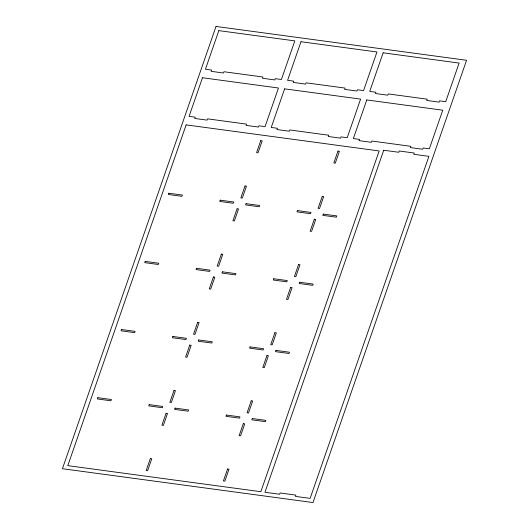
<?xml version="1.0" encoding="UTF-8"?>
<svg xmlns="http://www.w3.org/2000/svg" width="529" height="529" viewBox="0 0 529 529"><rect width="100%" height="100%" fill="white"/><g stroke="black" fill="none" stroke-linecap="round" stroke-linejoin="round"><path stroke-width="0.79" d="M216.024 26.45L62.435 468.714L312.976 502.55L466.565 60.286L216.024 26.45M186.135 124.884L67.798 465.646L260.843 491.712L379.181 150.95L186.135 124.884M202.475 77.75L189.071 116.36L195.227 117.193L194.791 118.463L207.11 120.123L207.553 118.853L246.574 124.123L246.13 125.393L258.456 127.059L258.893 125.79L265.055 126.623L278.459 88.012L202.475 77.75M218.841 30.629L205.437 69.233L211.593 70.066L211.157 71.336L223.476 73.002L223.919 71.732L262.939 77.003L262.496 78.266L274.822 79.932L275.259 78.662L281.421 79.495L294.825 40.885L218.841 30.629M97.845 397.689L97.409 398.959L110.958 400.79L111.401 399.521L97.845 397.689M121.518 329.534L121.075 330.804L134.63 332.635L135.067 331.366L121.518 329.534M145.184 261.386L144.741 262.655L158.297 264.487L158.74 263.217L145.184 261.386M168.85 193.23L168.414 194.5L181.963 196.332L182.406 195.062L168.85 193.23M149.191 404.625L148.748 405.888L162.304 407.72L162.74 406.451L149.191 404.625M172.857 336.47L172.414 337.74L185.97 339.572L186.413 338.302L172.857 336.47M196.523 268.315L196.087 269.585L209.636 271.417L210.079 270.147L196.523 268.315M220.19 200.167L219.753 201.437L233.309 203.268L233.745 201.999L220.19 200.167M150.342 458.577L146.183 470.539L147.624 470.731L151.777 458.769L150.342 458.577M166.08 413.261L161.92 425.223L163.362 425.415L167.514 413.453L166.08 413.261M174.008 390.422L169.855 402.384L171.29 402.576L175.443 390.614L174.008 390.422M189.746 345.106L185.593 357.068L187.028 357.267L191.181 345.305L189.746 345.106M197.674 322.267L193.521 334.235L194.956 334.427L199.116 322.465L197.674 322.267M213.412 276.958L209.259 288.92L210.694 289.112L214.847 277.15L213.412 276.958M221.347 254.118L217.188 266.08L218.629 266.272L222.782 254.31L221.347 254.118M237.078 208.803L232.925 220.765L234.36 220.963L238.519 208.995L237.078 208.803M245.013 185.963L240.86 197.925L242.295 198.124L246.448 186.162L245.013 185.963M260.751 140.654L256.591 152.617L258.033 152.808L262.186 140.846L260.751 140.654M284.622 88.846L271.218 127.456L277.375 128.289L276.938 129.552L289.257 131.218L289.7 129.949L328.721 135.219L328.278 136.489L340.597 138.155L341.04 136.885L347.203 137.719L360.606 99.108L284.622 88.846M300.988 41.718L287.584 80.329L293.74 81.162L293.304 82.431L305.623 84.091L306.066 82.822L345.087 88.092L344.644 89.361L356.963 91.028L357.406 89.758L363.568 90.591L376.972 51.981L300.988 41.718M175.066 408.117L174.623 409.386L188.179 411.218L188.622 409.949L175.066 408.117M198.732 339.962L198.289 341.231L211.845 343.063L212.288 341.794L198.732 339.962M222.398 271.813L221.962 273.083L235.517 274.915L235.954 273.645L222.398 271.813M246.071 203.658L245.628 204.928L259.184 206.76L259.62 205.49L246.071 203.658M226.405 415.053L225.969 416.316L239.518 418.148L239.961 416.878L226.405 415.053M250.072 346.898L249.635 348.168L263.191 350L263.627 348.73L250.072 346.898M273.744 278.743L273.301 280.013L286.857 281.845L287.293 280.575L273.744 278.743M297.41 210.595L296.967 211.864L310.523 213.696L310.966 212.427L297.41 210.595M227.556 469.005L223.403 480.967L224.838 481.159L228.997 469.197L227.556 469.005M243.294 423.689L239.141 435.651L240.576 435.843L244.729 423.881L243.294 423.689M251.222 400.85L247.069 412.812L248.511 413.01L252.664 401.042L251.222 400.85M266.96 355.534L262.807 367.496L264.242 367.695L268.401 355.733L266.96 355.534M274.895 332.695L270.736 344.663L272.177 344.855L276.33 332.893L274.895 332.695M290.633 287.386L286.473 299.348L287.915 299.54L292.068 287.578L290.633 287.386M298.561 264.546L294.408 276.508L295.843 276.7L299.996 264.738L298.561 264.546M314.299 219.231L310.146 231.193L311.581 231.391L315.734 219.429L314.299 219.231M322.227 196.391L318.074 208.353L319.509 208.552L323.669 196.59L322.227 196.391M337.965 151.082L333.812 163.044L335.247 163.236L339.406 151.274L337.965 151.082M252.28 418.545L251.844 419.814L265.399 421.646L265.836 420.376L252.28 418.545M275.953 350.396L275.51 351.659L289.065 353.491L289.502 352.221L275.953 350.396M299.619 282.241L299.176 283.511L312.732 285.343L313.175 284.073L299.619 282.241M323.285 214.086L322.849 215.356L336.398 217.188L336.841 215.918L323.285 214.086M366.769 99.941L353.359 138.545L359.522 139.378L359.085 140.648L371.404 142.314L371.847 141.045L410.861 146.315L410.425 147.584L422.744 149.244L423.187 147.975L429.35 148.808L442.753 110.204L366.769 99.941M383.135 52.814L369.725 91.424L375.888 92.251L375.451 93.521L387.77 95.187L388.213 93.917L427.227 99.188L426.791 100.457L439.11 102.123L439.553 100.854L445.716 101.68L459.119 63.077L383.135 52.814M383.73 150.236L264.95 492.268L279.623 494.251L280.066 492.982L295.87 495.118L295.433 496.387L310.133 498.371L428.913 156.339L413.837 154.303L414.28 153.033L399.223 151.003L398.78 152.273L383.73 150.236"/></g></svg>
